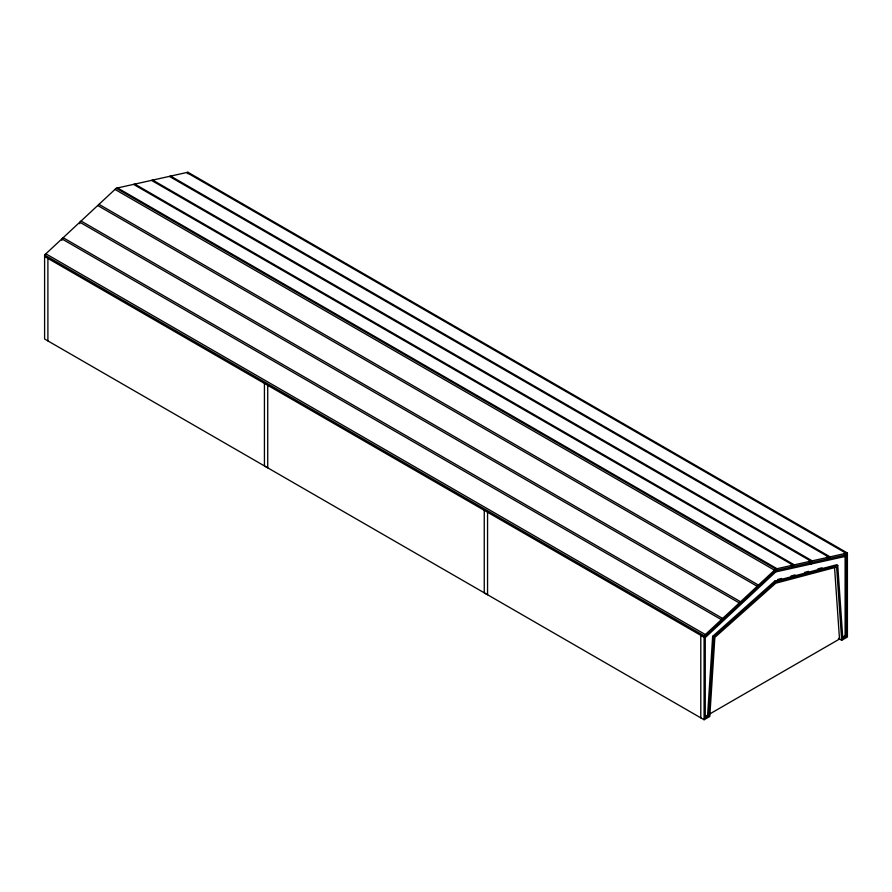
<?xml version="1.0" encoding="UTF-8"?>
<svg xmlns="http://www.w3.org/2000/svg" width="892" height="892" viewBox="0 0 892 892"><rect width="100%" height="100%" fill="white"/><g stroke="black" fill="none" stroke-linecap="round" stroke-linejoin="round"><path stroke-width="1.34" d="M705.316 716.432L707.612 715.105L712.652 636.331L774.646 581.16L836.64 564.759L837.733 565.383L842.784 638.326L846.229 636.342L846.229 556.195L775.739 571.917L705.26 637.579L705.26 717.726L708.705 715.73L713.756 636.966L775.739 581.796L837.733 565.383M841.691 640.311L836.629 567.078L775.739 583.201L714.86 637.39L709.798 716.466L704.089 719.755L44.6 339.005L44.6 254.989L116.261 188.234L187.911 172.245L847.4 552.995L847.4 637.011L841.691 640.311L838.391 638.404M704.089 719.755L704.089 635.74L775.739 568.985L847.4 552.995M709.999 713.812L839.495 639.04L834.522 567.201M842.828 637.033L845.125 635.706L846.229 636.342M777.579 579.544L781.626 578.473M791.048 575.987L795.084 574.916M804.506 572.419L808.542 571.348M817.964 568.851L822.011 567.791M847.4 554.523L775.739 570.501L704.089 637.256L44.6 256.506M186.651 172.524L846.14 553.274L846.14 554.802L843.732 553.408M170.628 176.103L830.117 556.853L830.117 558.37M169.369 176.382L828.858 557.132L828.858 558.66L826.449 557.266M152.71 180.095L812.199 560.845L812.199 562.373M151.45 180.374L810.939 561.135L810.939 562.651L808.531 561.258M810.126 563.365L811.229 564M134.804 184.098L794.293 564.848L794.293 566.364L791.873 564.971M133.544 184.376L793.033 565.127L793.033 566.654L790.613 565.26M117.521 187.944L777.01 568.706L777.01 570.222M116.261 188.234L775.739 568.985M114.99 189.405L774.479 570.155L774.479 571.683M774.646 571.281L775.739 571.917M774.646 581.16L775.739 581.796M98.967 204.335L758.456 585.085L758.456 586.601M97.707 205.506L757.197 586.256L757.197 587.783M81.061 221.015L740.55 601.777L740.55 603.293M63.142 237.707L722.632 618.457L722.632 619.985M712.652 636.331L713.756 636.966M45.86 253.807L705.349 634.558L705.349 636.085M44.6 254.989L704.089 635.74M707.612 715.105L708.705 715.73M845.125 555.56L845.125 635.706M739.29 604.464L739.29 602.947L79.801 222.197L79.801 223.714M721.372 621.155L721.372 619.639L61.883 238.878L61.883 240.405M700.789 635.36L700.789 717.848M487.556 512.242L487.556 594.741L484.256 592.834L484.256 510.347M267.723 385.333L267.723 467.821L264.433 465.925L264.433 383.426M187.911 172.245L187.911 173.762M47.9 258.412L47.9 340.911"/></g></svg>
